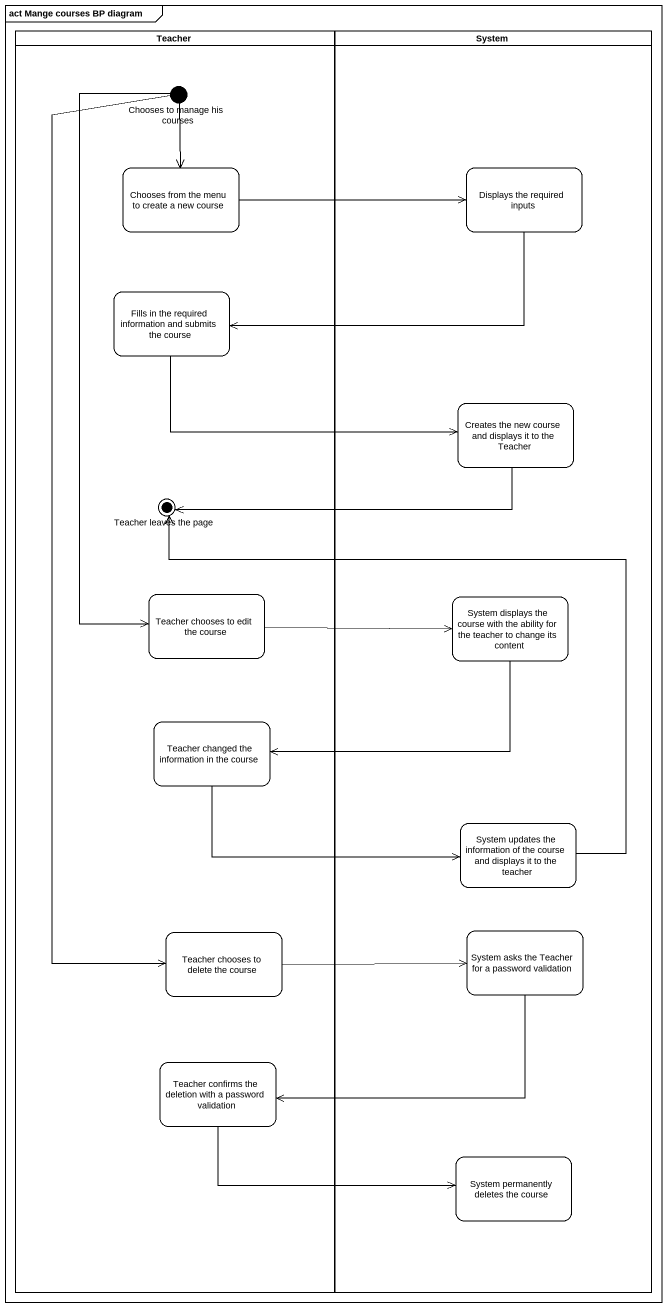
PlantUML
@startuml
mainframe act Mange courses BP diagram
hide empty description
state Teacher <<partition>> {
  state "Chooses to manage his courses" as Chooses_to_manage_his <<start>>
  state "Chooses from the menu to create a new course" as Chooses_from_the_menu_to
  state "Fills in the required information and submits the course" as Fills_in_the_required
  state "Teacher leaves the page" as Teacher_leaves_the_page <<end>>
  state "Teacher chooses to edit the course" as Teacher_chooses_to_edit_the
  state "Teacher changed the information in the course" as Teacher_changed_the
  state "Teacher chooses to delete the course" as Teacher_chooses_to_delete
  state "Teacher confirms the deletion with a password validation" as Teacher_confirms_the
}
state System <<partition>> {
  state "Displays the required inputs" as Displays_the_required_inputs
  state "Creates the new course and displays it to the Teacher" as Creates_the_new_course_and
  state "System displays the course with the ability for the teacher to change its content" as System_displays_the_course
  state "System updates the information of the course and displays it to the teacher" as System_updates_the
  state "System asks the Teacher for a password validation" as System_asks_the_Teacher_for
  state "System permanently deletes the course" as System_permanently_deletes
}
Chooses_to_manage_his --> Chooses_from_the_menu_to
Chooses_to_manage_his --> Teacher_chooses_to_edit_the
Chooses_to_manage_his --> Teacher_chooses_to_delete
Chooses_from_the_menu_to -right-> Displays_the_required_inputs
Displays_the_required_inputs -left-> Fills_in_the_required
Fills_in_the_required -right-> Creates_the_new_course_and
Creates_the_new_course_and -left-> Teacher_leaves_the_page
Teacher_chooses_to_edit_the -right-> System_displays_the_course
System_displays_the_course -left-> Teacher_changed_the
Teacher_changed_the -right-> System_updates_the
System_updates_the -up-> Teacher_leaves_the_page
Teacher_chooses_to_delete -right-> System_asks_the_Teacher_for
System_asks_the_Teacher_for -left-> Teacher_confirms_the
Teacher_confirms_the -right-> System_permanently_deletes
@enduml
